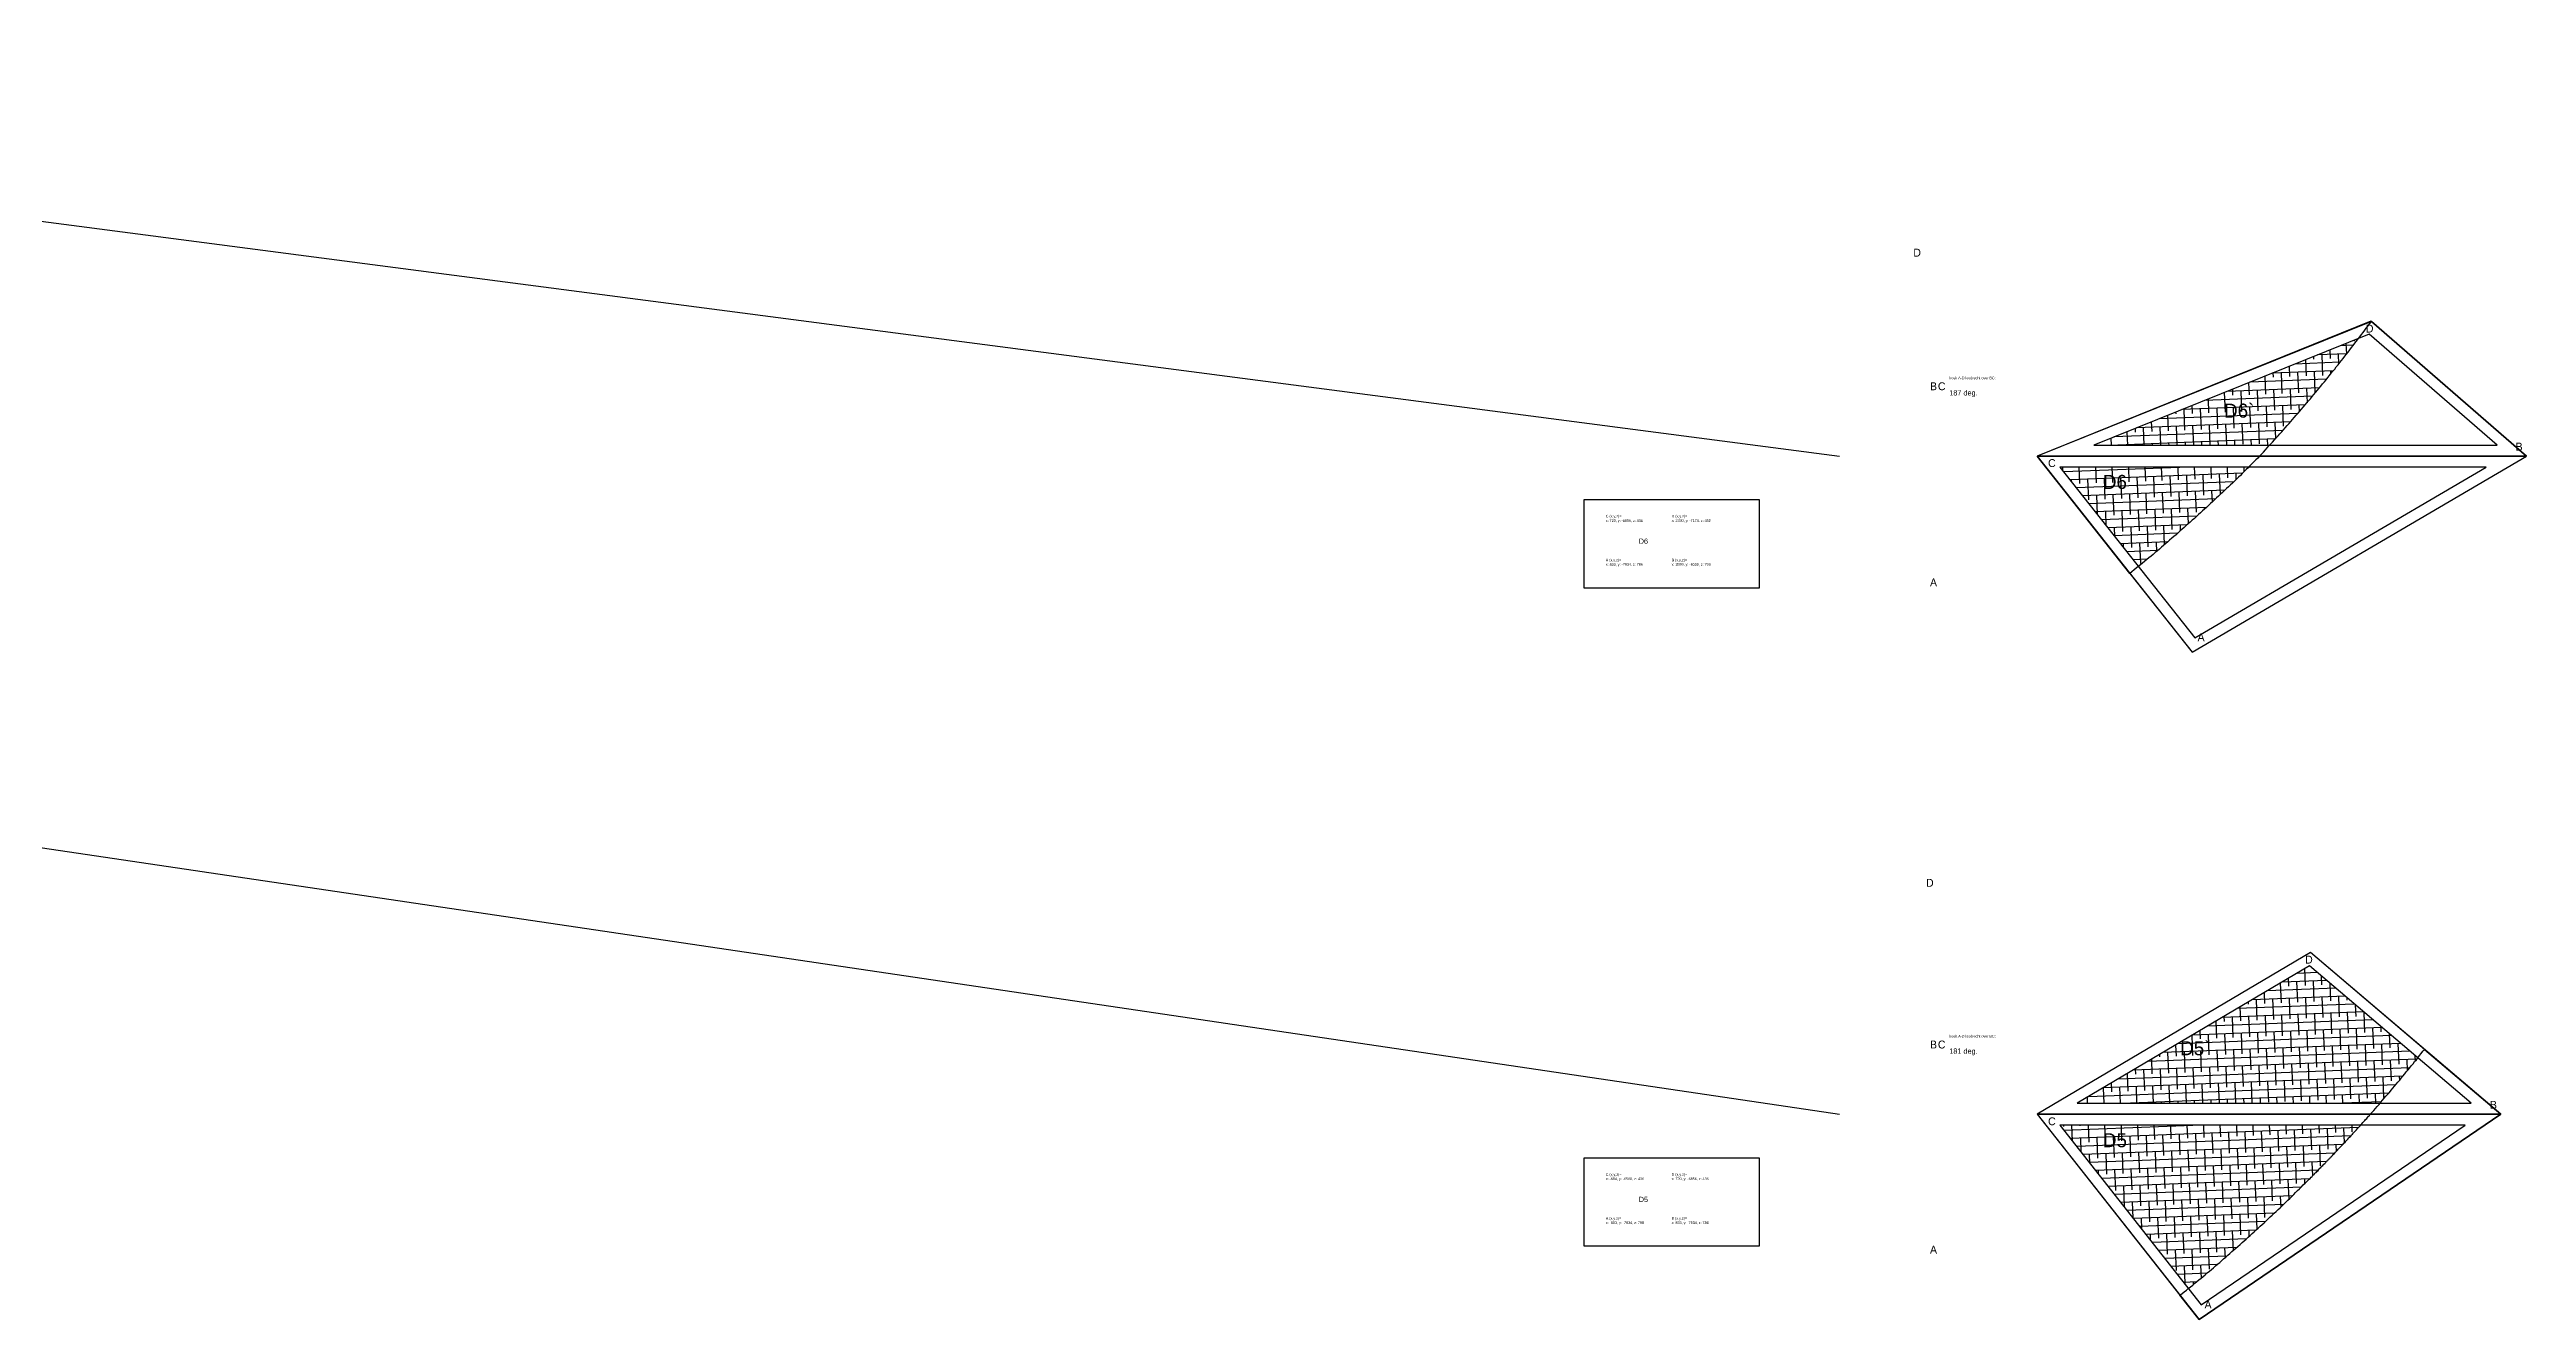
# Model space of a CAD drawing. Extents: x -8646 to 178477, y -34077 to 43180.
# Drawn here: x 166371 to 177657, y -34077 to -28289 of the extents above; entities that cross this region are included whole.
import ezdxf

# ---------------------------------------------------------------- set-up
doc = ezdxf.new("R2010")
doc.units = 0
doc.header["$MEASUREMENT"] = 0
for name, color, linetype in [('08-connection.roosters', 7, 'CONTINUOUS'), ('08-text.roosters', 7, 'CONTINUOUS'), ('81_roosters.GEVULD', 7, 'CONTINUOUS'), ('81_roosters.hatch', 252, 'CONTINUOUS'), ('81_roosters.offsets', 1, 'CONTINUOUS'), ('81_ROOSTERS_PLINE', 5, 'CONTINUOUS')]:
    doc.layers.add(name, color=color, linetype=linetype)
pattern_1 = [(177.7704, (-176441.34, -30141.915), (-1.4589, -37.4716), []), (267.7704, (-176441.34, -30141.915), (34.5538, -76.40212), [93.75, -56.25])]

msp = doc.modelspace()

# ---------------------------------------------------------------- hatches: boundary and pattern name
at = {"layer": '81_roosters.hatch', "extrusion": (7.21645e-16, -3.33067e-16, -1)}
h = msp.add_hatch(dxfattribs=at)
h.set_pattern_fill('ANSI38', color=256, scale=300, style=0)
h.set_pattern_definition(pattern_1)
h.paths.add_polyline_path([(-176892, -29606), (-176890, -29608), (-176882, -29618), (-176875, -29628), (-176867, -29638), (-176860, -29648), (-176852, -29658), (-176844, -29668), (-176837, -29677), (-176829, -29687), (-176821, -29697), (-176814, -29707), (-176806, -29716), (-176798, -29726), (-176790, -29736), (-176783, -29746), (-176775, -29755), (-176767, -29765), (-176759, -29775), (-176751, -29784), (-176744, -29794), (-176736, -29804), (-176728, -29813), (-176720, -29823), (-176712, -29833), (-176704, -29842), (-176696, -29852), (-176688, -29861), (-176680, -29871), (-176672, -29881), (-176664, -29890), (-176656, -29900), (-176648, -29909), (-176640, -29919), (-176632, -29928), (-176624, -29937), (-176616, -29947), (-176607, -29956), (-176599, -29966), (-176591, -29975), (-176583, -29985), (-176575, -29994), (-176567, -30003), (-176558, -30013), (-176550, -30022), (-176542, -30031), (-176533, -30041), (-176525, -30050), (-176517, -30059), (-176509, -30068), (-176500, -30078), (-176492, -30087), (-176487, -30092), (-175685, -30092)])
h.paths.add_polyline_path([(-176391, -30192), (-176388, -30195), (-176380, -30204), (-176371, -30212), (-176362, -30221), (-176353, -30230), (-176344, -30238), (-176335, -30247), (-176326, -30256), (-176317, -30265), (-176308, -30273), (-176299, -30282), (-176290, -30290), (-176281, -30299), (-176272, -30308), (-176263, -30316), (-176254, -30325), (-176245, -30333), (-176236, -30342), (-176226, -30350), (-176217, -30359), (-176208, -30367), (-176199, -30376), (-176190, -30384), (-176181, -30392), (-176171, -30401), (-176162, -30409), (-176153, -30418), (-176144, -30426), (-176134, -30434), (-176125, -30443), (-176116, -30451), (-176106, -30459), (-176097, -30468), (-176088, -30476), (-176078, -30484), (-176069, -30492), (-176060, -30501), (-176050, -30509), (-176041, -30517), (-176031, -30525), (-176022, -30533), (-176013, -30541), (-176003, -30549), (-175994, -30558), (-175984, -30566), (-175975, -30574), (-175965, -30582), (-175956, -30590), (-175946, -30598), (-175936, -30606), (-175927, -30614), (-175917, -30622), (-175908, -30630), (-175898, -30638), (-175888, -30645), (-175531, -30192)])
h.paths.add_polyline_path([(-175743, -30308), (-175818, -30308), (-175818, -30212), (-175743, -30212)], flags=24)
h = msp.add_hatch(dxfattribs=at)
h.set_pattern_fill('ANSI38', color=256, scale=300, style=0)
h.set_pattern_definition(pattern_1)
h.paths.add_polyline_path([(-177161, -32885), (-177155, -32893), (-177147, -32902), (-177140, -32912), (-177132, -32921), (-177124, -32931), (-177117, -32940), (-177109, -32949), (-177102, -32958), (-177094, -32968), (-177086, -32977), (-177079, -32986), (-177071, -32996), (-177063, -33005), (-177055, -33014), (-177048, -33023), (-177040, -33032), (-177032, -33042), (-177024, -33051), (-177016, -33060), (-177009, -33069), (-177001, -33078), (-176993, -33087), (-176989, -33092), (-175610, -33092), (-176668, -32466)])
h.paths.add_polyline_path([(-176901, -33192), (-176899, -33194), (-176894, -33199), (-176890, -33203), (-176886, -33208), (-176882, -33213), (-176877, -33217), (-176873, -33222), (-176869, -33227), (-176864, -33232), (-176860, -33236), (-176856, -33241), (-176851, -33246), (-176847, -33250), (-176843, -33255), (-176838, -33260), (-176834, -33264), (-176830, -33269), (-176825, -33273), (-176821, -33278), (-176817, -33283), (-176812, -33287), (-176808, -33292), (-176804, -33297), (-176799, -33301), (-176795, -33306), (-176790, -33311), (-176786, -33315), (-176782, -33320), (-176777, -33324), (-176773, -33329), (-176769, -33334), (-176764, -33338), (-176760, -33343), (-176755, -33347), (-176751, -33352), (-176746, -33356), (-176742, -33361), (-176738, -33366), (-176733, -33370), (-176729, -33375), (-176724, -33379), (-176720, -33384), (-176715, -33388), (-176711, -33393), (-176707, -33398), (-176702, -33402), (-176698, -33407), (-176693, -33411), (-176689, -33416), (-176684, -33420), (-176680, -33425), (-176675, -33429), (-176671, -33434), (-176666, -33438), (-176658, -33447), (-176649, -33456), (-176640, -33464), (-176631, -33473), (-176622, -33482), (-176614, -33490), (-176605, -33499), (-176596, -33508), (-176587, -33516), (-176578, -33525), (-176569, -33534), (-176560, -33542), (-176551, -33551), (-176543, -33559), (-176534, -33568), (-176525, -33576), (-176516, -33585), (-176507, -33593), (-176498, -33602), (-176489, -33610), (-176480, -33619), (-176471, -33627), (-176462, -33636), (-176452, -33644), (-176443, -33652), (-176434, -33661), (-176425, -33669), (-176416, -33677), (-176407, -33686), (-176398, -33694), (-176389, -33702), (-176379, -33711), (-176370, -33719), (-176361, -33727), (-176352, -33735), (-176342, -33744), (-176333, -33752), (-176324, -33760), (-176315, -33768), (-176305, -33776), (-176296, -33784), (-176287, -33793), (-176277, -33801), (-176268, -33809), (-176259, -33817), (-176249, -33825), (-176240, -33833), (-176230, -33841), (-176221, -33849), (-176212, -33857), (-176202, -33865), (-176193, -33873), (-176183, -33881), (-176174, -33889), (-176164, -33897), (-176155, -33904), (-176145, -33912), (-176136, -33920), (-176126, -33928), (-176117, -33935), (-175531, -33192)])
h.paths.add_polyline_path([(-175743, -33308), (-175818, -33308), (-175818, -33212), (-175743, -33212)], flags=24)

# ---------------------------------------------------------------- linework, layer by layer
at = {"layer": '08-connection.roosters'}
for p, q in [((-41, -7245, 617), (174527, -33142)), ((1582, -7554, 619), (174527, -30142))]:
    msp.add_line(p, q, dxfattribs=at)
at = {"layer": '08-text.roosters'}
for points in [[(173362, -30742), (174162, -30742), (174162, -30342), (173362, -30342)], [(173362, -33742), (174162, -33742), (174162, -33342), (173362, -33342)]]:
    msp.add_lwpolyline(points, close=True, dxfattribs=at)
at = {"layer": '81_roosters.GEVULD', "extrusion": (7.21645e-16, -3.33067e-16, -1)}
msp.add_lwpolyline([(-176441, -30142), (-176450, -30133), (-176458, -30124), (-176467, -30114), (-176475, -30105), (-176483, -30096), (-176492, -30087), (-176500, -30078), (-176509, -30068), (-176517, -30059), (-176525, -30050), (-176533, -30041), (-176542, -30031), (-176550, -30022), (-176558, -30013), (-176567, -30003), (-176575, -29994), (-176583, -29985), (-176591, -29975), (-176599, -29966), (-176607, -29956), (-176616, -29947), (-176624, -29937), (-176632, -29928), (-176640, -29919), (-176648, -29909), (-176656, -29900), (-176664, -29890), (-176672, -29881), (-176680, -29871), (-176688, -29861), (-176696, -29852), (-176704, -29842), (-176712, -29833), (-176720, -29823), (-176728, -29813), (-176736, -29804), (-176744, -29794), (-176751, -29784), (-176759, -29775), (-176767, -29765), (-176775, -29755), (-176783, -29746), (-176790, -29736), (-176798, -29726), (-176806, -29716), (-176814, -29707), (-176821, -29697), (-176829, -29687), (-176837, -29677), (-176844, -29668), (-176852, -29658), (-176860, -29648), (-176867, -29638), (-176875, -29628), (-176882, -29618), (-176890, -29608), (-176897, -29598), (-176905, -29588), (-176912, -29579), (-176920, -29569), (-176927, -29559), (-176935, -29549), (-176942, -29539), (-176950, -29529), (-176948, -29527), (-175427, -30142), (-176441, -30142)], dxfattribs=at)
at = {"layer": '81_roosters.GEVULD', "extrusion": (6.39246e-16, 4.996e-16, -1)}
msp.add_lwpolyline([(-176441, -30142), (-176433, -30151), (-176424, -30160), (-176415, -30168), (-176406, -30177), (-176397, -30186), (-176388, -30195), (-176380, -30204), (-176371, -30212), (-176362, -30221), (-176353, -30230), (-176344, -30238), (-176335, -30247), (-176326, -30256), (-176317, -30265), (-176308, -30273), (-176299, -30282), (-176290, -30290), (-176281, -30299), (-176272, -30308), (-176263, -30316), (-176254, -30325), (-176245, -30333), (-176236, -30342), (-176226, -30350), (-176217, -30359), (-176208, -30367), (-176199, -30376), (-176190, -30384), (-176181, -30392), (-176171, -30401), (-176162, -30409), (-176153, -30418), (-176144, -30426), (-176134, -30434), (-176125, -30443), (-176116, -30451), (-176106, -30459), (-176097, -30468), (-176088, -30476), (-176078, -30484), (-176069, -30492), (-176060, -30501), (-176050, -30509), (-176041, -30517), (-176031, -30525), (-176022, -30533), (-176013, -30541), (-176003, -30549), (-175994, -30558), (-175984, -30566), (-175975, -30574), (-175965, -30582), (-175956, -30590), (-175946, -30598), (-175936, -30606), (-175927, -30614), (-175917, -30622), (-175908, -30630), (-175898, -30638), (-175888, -30646), (-175879, -30653), (-175869, -30661), (-175859, -30669), (-175850, -30677), (-175427, -30142), (-176441, -30142)], dxfattribs=at)
at = {"layer": '81_roosters.GEVULD', "extrusion": (7.14706e-16, -1.97065e-15, -1)}
msp.add_lwpolyline([(-176945, -33142), (-176953, -33133), (-176961, -33124), (-176969, -33115), (-176977, -33106), (-176985, -33097), (-176993, -33087), (-177001, -33078), (-177009, -33069), (-177016, -33060), (-177024, -33051), (-177032, -33042), (-177040, -33032), (-177048, -33023), (-177055, -33014), (-177063, -33005), (-177071, -32996), (-177079, -32986), (-177086, -32977), (-177094, -32968), (-177102, -32958), (-177109, -32949), (-177117, -32940), (-177124, -32931), (-177132, -32921), (-177140, -32912), (-177147, -32902), (-177155, -32893), (-177162, -32884), (-177170, -32874), (-177177, -32865), (-177185, -32855), (-177192, -32846), (-176673, -32405), (-175427, -33142), (-176945, -33142)], dxfattribs=at)
at = {"layer": '81_roosters.GEVULD'}
msp.add_lwpolyline([(176078, -33967), (176088, -33959), (176097, -33951), (176107, -33944), (176116, -33936), (176126, -33928), (176136, -33920), (176145, -33912), (176155, -33904), (176164, -33897), (176174, -33889), (176183, -33881), (176193, -33873), (176202, -33865), (176212, -33857), (176221, -33849), (176230, -33841), (176240, -33833), (176249, -33825), (176259, -33817), (176268, -33809), (176277, -33801), (176287, -33793), (176296, -33784), (176305, -33776), (176315, -33768), (176324, -33760), (176333, -33752), (176342, -33744), (176352, -33735), (176361, -33727), (176370, -33719), (176379, -33711), (176389, -33702), (176398, -33694), (176407, -33686), (176416, -33677), (176425, -33669), (176434, -33661), (176443, -33652), (176452, -33644), (176462, -33636), (176471, -33627), (176480, -33619), (176489, -33610), (176498, -33602), (176507, -33593), (176516, -33585), (176525, -33576), (176534, -33568), (176543, -33559), (176551, -33551), (176560, -33542), (176569, -33534), (176578, -33525), (176587, -33516), (176596, -33508), (176605, -33499), (176614, -33490), (176622, -33482), (176631, -33473), (176640, -33464), (176649, -33456), (176658, -33447), (176666, -33438), (176671, -33434), (176675, -33429), (176680, -33425), (176684, -33420), (176689, -33416), (176693, -33411), (176698, -33407), (176702, -33402), (176707, -33398), (176711, -33393), (176715, -33388), (176720, -33384), (176724, -33379), (176729, -33375), (176733, -33370), (176738, -33366), (176742, -33361), (176746, -33356), (176751, -33352), (176755, -33347), (176760, -33343), (176764, -33338), (176769, -33334), (176773, -33329), (176777, -33324), (176782, -33320), (176786, -33315), (176790, -33311), (176795, -33306), (176799, -33301), (176804, -33297), (176808, -33292), (176812, -33287), (176817, -33283), (176821, -33278), (176825, -33273), (176830, -33269), (176834, -33264), (176838, -33260), (176843, -33255), (176847, -33250), (176851, -33246), (176856, -33241), (176860, -33236), (176864, -33232), (176869, -33227), (176873, -33222), (176877, -33217), (176882, -33213), (176886, -33208), (176890, -33203), (176894, -33199), (176899, -33194), (176903, -33189), (176907, -33185), (176911, -33180), (176916, -33175), (176920, -33170), (176924, -33166), (176929, -33161), (176933, -33156), (176937, -33151), (176941, -33147), (176945, -33142), (175427, -33142), (176078, -33967)], dxfattribs=at)
at = {"layer": '81_roosters.offsets', "flags": 128}
for points in [[(175427, -30142), (177657, -30142), (176950, -29529)], [(175685, -30092), (177523, -30092), (176940, -29586)], [(177657, -30142), (175427, -30142), (176133, -31036)], [(177473, -30192), (175531, -30192), (176145, -30971)], [(176673, -32405), (175427, -33142), (177540, -33142)], [(176668, -32466), (175610, -33092), (177404, -33092)], [(177540, -33142), (175427, -33142), (176165, -34077)], [(177378, -33192), (175531, -33192), (176175, -34010)]]:
    msp.add_lwpolyline(points, close=True, dxfattribs=at)
at = {"layer": '81_ROOSTERS_PLINE', "extrusion": (-0.992225, -0.12446, -8.04912e-16)}
msp.add_lwpolyline([(51381, -1014), (51372, -1022), (51363, -1031), (51354, -1039), (51345, -1048), (51336, -1056), (51326, -1064), (51317, -1073), (51308, -1081), (51299, -1089), (51289, -1098), (51280, -1106), (51271, -1114), (51261, -1123), (51252, -1131), (51243, -1139), (51233, -1147), (51224, -1156), (51215, -1164), (51205, -1172), (51196, -1180), (51186, -1188), (51177, -1196), (51167, -1204), (51158, -1212), (51149, -1221), (51139, -1229), (51129, -1237), (51120, -1245), (51110, -1253), (51101, -1261), (51091, -1269), (51082, -1277), (51072, -1285), (51063, -1292), (51053, -1300), (51043, -1308), (51034, -1316), (51024, -1324), (51014, -1332), (51005, -1340), (50995, -1347), (50985, -1355), (50975, -1363), (50966, -1371), (50956, -1378), (50946, -1386), (50936, -1394), (50927, -1402), (50917, -1409), (50907, -1417), (50897, -1425), (50887, -1432), (50877, -1440), (50868, -1447), (50858, -1455), (50848, -1463), (50838, -1470), (50828, -1478), (50818, -1485), (50808, -1493), (50798, -1500), (50788, -1507), (50778, -1515), (50768, -1522), (50767, -1521), (51381, 0), (51381, -1014)], dxfattribs=at)
at = {"layer": '81_ROOSTERS_PLINE', "extrusion": (-0.992225, -0.12446, -3.33067e-16)}
msp.add_lwpolyline([(50768, -1522), (51381, -2229), (51381, -1014), (51372, -1022), (51363, -1031), (51354, -1039), (51345, -1048), (51336, -1056), (51326, -1064), (51317, -1073), (51308, -1081), (51299, -1089), (51289, -1098), (51280, -1106), (51271, -1114), (51261, -1123), (51252, -1131), (51243, -1139), (51233, -1147), (51224, -1156), (51215, -1164), (51205, -1172), (51196, -1180), (51186, -1188), (51177, -1196), (51167, -1204), (51158, -1212), (51149, -1221), (51139, -1229), (51129, -1237), (51120, -1245), (51110, -1253), (51101, -1261), (51091, -1269), (51082, -1277), (51072, -1285), (51063, -1292), (51053, -1300), (51043, -1308), (51034, -1316), (51024, -1324), (51014, -1332), (51005, -1340), (50995, -1347), (50985, -1355), (50975, -1363), (50966, -1371), (50956, -1378), (50946, -1386), (50936, -1394), (50927, -1402), (50917, -1409), (50907, -1417), (50897, -1425), (50887, -1432), (50877, -1440), (50868, -1447), (50858, -1455), (50848, -1463), (50838, -1470), (50828, -1478), (50818, -1485), (50808, -1493), (50798, -1500), (50788, -1507), (50778, -1515), (50768, -1522)], dxfattribs=at)
at = {"layer": '81_ROOSTERS_PLINE', "extrusion": (2.08167e-16, 6.10623e-16, -1)}
msp.add_lwpolyline([(-176950, -29529), (-177657, -30142), (-176441, -30142), (-176450, -30133), (-176458, -30124), (-176467, -30114), (-176475, -30105), (-176483, -30096), (-176492, -30087), (-176500, -30078), (-176509, -30068), (-176517, -30059), (-176525, -30050), (-176533, -30041), (-176542, -30031), (-176550, -30022), (-176558, -30013), (-176567, -30003), (-176575, -29994), (-176583, -29985), (-176591, -29975), (-176599, -29966), (-176607, -29956), (-176616, -29947), (-176624, -29937), (-176632, -29928), (-176640, -29919), (-176648, -29909), (-176656, -29900), (-176664, -29890), (-176672, -29881), (-176680, -29871), (-176688, -29861), (-176696, -29852), (-176704, -29842), (-176712, -29833), (-176720, -29823), (-176728, -29813), (-176736, -29804), (-176744, -29794), (-176751, -29784), (-176759, -29775), (-176767, -29765), (-176775, -29755), (-176783, -29746), (-176790, -29736), (-176798, -29726), (-176806, -29716), (-176814, -29707), (-176821, -29697), (-176829, -29687), (-176837, -29677), (-176844, -29668), (-176852, -29658), (-176860, -29648), (-176867, -29638), (-176875, -29628), (-176882, -29618), (-176890, -29608), (-176897, -29598), (-176905, -29588), (-176912, -29579), (-176920, -29569), (-176927, -29559), (-176935, -29549), (-176942, -29539), (-176950, -29529)], dxfattribs=at)
at = {"layer": '81_ROOSTERS_PLINE', "extrusion": (-1, 4.31756e-16, -6.66134e-16)}
msp.add_lwpolyline([(29842, -1014), (29851, -1005), (29860, -996), (29868, -988), (29877, -979), (29886, -970), (29895, -961), (29904, -952), (29912, -943), (29921, -934), (29930, -925), (29938, -917), (29947, -908), (29956, -899), (29965, -890), (29973, -881), (29982, -872), (29990, -863), (29999, -854), (30008, -845), (30016, -835), (30025, -826), (30033, -817), (30042, -808), (30050, -799), (30059, -790), (30067, -781), (30076, -772), (30084, -762), (30092, -753), (30101, -744), (30109, -735), (30118, -726), (30126, -716), (30134, -707), (30143, -698), (30151, -688), (30159, -679), (30168, -670), (30176, -660), (30184, -651), (30192, -642), (30201, -632), (30209, -623), (30217, -613), (30225, -604), (30233, -595), (30241, -585), (30249, -576), (30258, -566), (30266, -557), (30274, -547), (30282, -538), (30290, -528), (30298, -519), (30306, -509), (30314, -499), (30322, -490), (30330, -480), (30338, -471), (30346, -461), (30353, -451), (30361, -442), (30369, -432), (30377, -422), (29842, 0), (29842, -1014)], dxfattribs=at)
at = {"layer": '81_ROOSTERS_PLINE', "extrusion": (1, -1.56369e-16, 3.05311e-16)}
msp.add_lwpolyline([(-30377, -422), (-30736, -705), (-29842, -2229), (-29842, -1014), (-29851, -1005), (-29860, -996), (-29868, -988), (-29877, -979), (-29886, -970), (-29895, -961), (-29904, -952), (-29912, -943), (-29921, -934), (-29930, -925), (-29938, -917), (-29947, -908), (-29956, -899), (-29965, -890), (-29973, -881), (-29982, -872), (-29990, -863), (-29999, -854), (-30008, -845), (-30016, -835), (-30025, -826), (-30033, -817), (-30042, -808), (-30050, -799), (-30059, -790), (-30067, -781), (-30076, -772), (-30084, -762), (-30092, -753), (-30101, -744), (-30109, -735), (-30118, -726), (-30126, -716), (-30134, -707), (-30143, -698), (-30151, -688), (-30159, -679), (-30168, -670), (-30176, -660), (-30184, -651), (-30192, -642), (-30201, -632), (-30209, -623), (-30217, -613), (-30225, -604), (-30233, -595), (-30241, -585), (-30249, -576), (-30258, -566), (-30266, -557), (-30274, -547), (-30282, -538), (-30290, -528), (-30298, -519), (-30306, -509), (-30314, -499), (-30322, -490), (-30330, -480), (-30338, -471), (-30346, -461), (-30353, -451), (-30361, -442), (-30369, -432), (-30377, -422)], dxfattribs=at)
at = {"layer": '81_ROOSTERS_PLINE'}
for points in [[(175850, -30677), (176133, -31036), (177657, -30142), (176441, -30142), (176433, -30151), (176424, -30160), (176415, -30168), (176406, -30177), (176397, -30186), (176388, -30195), (176380, -30204), (176371, -30212), (176362, -30221), (176353, -30230), (176344, -30238), (176335, -30247), (176326, -30256), (176317, -30265), (176308, -30273), (176299, -30282), (176290, -30290), (176281, -30299), (176272, -30308), (176263, -30316), (176254, -30325), (176245, -30333), (176236, -30342), (176226, -30350), (176217, -30359), (176208, -30367), (176199, -30376), (176190, -30384), (176181, -30392), (176171, -30401), (176162, -30409), (176153, -30418), (176144, -30426), (176134, -30434), (176125, -30443), (176116, -30451), (176106, -30459), (176097, -30468), (176088, -30476), (176078, -30484), (176069, -30492), (176060, -30501), (176050, -30509), (176041, -30517), (176031, -30525), (176022, -30533), (176013, -30541), (176003, -30549), (175994, -30558), (175984, -30566), (175975, -30574), (175965, -30582), (175956, -30590), (175946, -30598), (175936, -30606), (175927, -30614), (175917, -30622), (175908, -30630), (175898, -30638), (175888, -30646), (175879, -30653), (175869, -30661), (175859, -30669), (175850, -30677)], [(177192, -32846), (177540, -33142), (176945, -33142), (176953, -33133), (176961, -33124), (176969, -33115), (176977, -33106), (176985, -33097), (176993, -33087), (177001, -33078), (177009, -33069), (177016, -33060), (177024, -33051), (177032, -33042), (177040, -33032), (177048, -33023), (177055, -33014), (177063, -33005), (177071, -32996), (177079, -32986), (177086, -32977), (177094, -32968), (177102, -32958), (177109, -32949), (177117, -32940), (177124, -32931), (177132, -32921), (177140, -32912), (177147, -32902), (177155, -32893), (177162, -32884), (177170, -32874), (177177, -32865), (177185, -32855), (177192, -32846)]]:
    msp.add_lwpolyline(points, dxfattribs=at)
at = {"layer": '81_ROOSTERS_PLINE', "extrusion": (-0.999694, -0.024739, -8.60423e-16)}
msp.add_lwpolyline([(37159, -1518), (37150, -1526), (37141, -1534), (37132, -1542), (37123, -1550), (37114, -1558), (37105, -1566), (37096, -1573), (37087, -1581), (37078, -1589), (37068, -1597), (37059, -1605), (37050, -1612), (37041, -1620), (37032, -1628), (37022, -1636), (37013, -1643), (37004, -1651), (36995, -1659), (36985, -1667), (36976, -1674), (36967, -1682), (36957, -1689), (36948, -1697), (36939, -1705), (36929, -1712), (36920, -1720), (36911, -1727), (36901, -1735), (36892, -1742), (36882, -1750), (36873, -1757), (36864, -1765), (36422, -1246), (37159, 0), (37159, -1518)], dxfattribs=at)
at = {"layer": '81_ROOSTERS_PLINE', "extrusion": (0.999694, 0.024739, 1.19349e-15)}
msp.add_lwpolyline([(-36864, -1765), (-37159, -2113), (-37159, -1518), (-37150, -1526), (-37141, -1534), (-37132, -1542), (-37123, -1550), (-37114, -1558), (-37105, -1566), (-37096, -1573), (-37087, -1581), (-37078, -1589), (-37068, -1597), (-37059, -1605), (-37050, -1612), (-37041, -1620), (-37032, -1628), (-37022, -1636), (-37013, -1643), (-37004, -1651), (-36995, -1659), (-36985, -1667), (-36976, -1674), (-36967, -1682), (-36957, -1689), (-36948, -1697), (-36939, -1705), (-36929, -1712), (-36920, -1720), (-36911, -1727), (-36901, -1735), (-36892, -1742), (-36882, -1750), (-36873, -1757), (-36864, -1765)], dxfattribs=at)
at = {"layer": '81_ROOSTERS_PLINE', "extrusion": (1, 9.61227e-16, 9.15934e-16)}
msp.add_lwpolyline([(-33667, -651), (-33659, -660), (-33651, -670), (-33644, -679), (-33636, -689), (-33628, -699), (-33620, -708), (-33612, -718), (-33604, -727), (-33597, -737), (-33589, -746), (-33581, -756), (-33573, -765), (-33565, -775), (-33557, -784), (-33549, -794), (-33541, -803), (-33533, -812), (-33525, -822), (-33517, -831), (-33509, -841), (-33501, -850), (-33493, -859), (-33484, -869), (-33476, -878), (-33468, -887), (-33460, -896), (-33452, -906), (-33444, -915), (-33435, -924), (-33427, -934), (-33419, -943), (-33411, -952), (-33402, -961), (-33394, -970), (-33386, -979), (-33377, -989), (-33369, -998), (-33361, -1007), (-33352, -1016), (-33344, -1025), (-33336, -1034), (-33327, -1043), (-33319, -1052), (-33310, -1061), (-33302, -1070), (-33293, -1079), (-33285, -1088), (-33276, -1097), (-33268, -1106), (-33259, -1115), (-33251, -1124), (-33242, -1133), (-33234, -1142), (-33225, -1151), (-33216, -1160), (-33208, -1169), (-33199, -1177), (-33190, -1186), (-33182, -1195), (-33173, -1204), (-33164, -1213), (-33156, -1221), (-33147, -1230), (-33138, -1239), (-33134, -1243), (-33129, -1248), (-33125, -1252), (-33120, -1257), (-33116, -1261), (-33111, -1266), (-33107, -1270), (-33102, -1275), (-33098, -1279), (-33093, -1284), (-33088, -1288), (-33084, -1292), (-33079, -1297), (-33075, -1301), (-33070, -1306), (-33066, -1310), (-33061, -1315), (-33056, -1319), (-33052, -1323), (-33047, -1328), (-33043, -1332), (-33038, -1337), (-33034, -1341), (-33029, -1345), (-33024, -1350), (-33020, -1354), (-33015, -1359), (-33011, -1363), (-33006, -1367), (-33001, -1372), (-32997, -1376), (-32992, -1381), (-32987, -1385), (-32983, -1389), (-32978, -1394), (-32973, -1398), (-32969, -1402), (-32964, -1407), (-32960, -1411), (-32955, -1415), (-32950, -1420), (-32946, -1424), (-32941, -1428), (-32936, -1433), (-32932, -1437), (-32927, -1441), (-32922, -1446), (-32917, -1450), (-32913, -1454), (-32908, -1458), (-32903, -1463), (-32899, -1467), (-32894, -1471), (-32889, -1476), (-32885, -1480), (-32880, -1484), (-32875, -1488), (-32870, -1493), (-32866, -1497), (-32861, -1501), (-32856, -1505), (-32851, -1510), (-32847, -1514), (-32842, -1518), (-32842, 0), (-33667, -651)], dxfattribs=at)
at = {"layer": '81_ROOSTERS_PLINE', "extrusion": (-1, -3.78359e-16, -3.33067e-16)}
msp.add_lwpolyline([(32842, -1518), (32842, -2113), (33777, -737), (33667, -651), (33659, -660), (33651, -670), (33644, -679), (33636, -689), (33628, -699), (33620, -708), (33612, -718), (33604, -727), (33597, -737), (33589, -746), (33581, -756), (33573, -765), (33565, -775), (33557, -784), (33549, -794), (33541, -803), (33533, -812), (33525, -822), (33517, -831), (33509, -841), (33501, -850), (33493, -859), (33484, -869), (33476, -878), (33468, -887), (33460, -896), (33452, -906), (33444, -915), (33435, -924), (33427, -934), (33419, -943), (33411, -952), (33402, -961), (33394, -970), (33386, -979), (33377, -989), (33369, -998), (33361, -1007), (33352, -1016), (33344, -1025), (33336, -1034), (33327, -1043), (33319, -1052), (33310, -1061), (33302, -1070), (33293, -1079), (33285, -1088), (33276, -1097), (33268, -1106), (33259, -1115), (33251, -1124), (33242, -1133), (33234, -1142), (33225, -1151), (33216, -1160), (33208, -1169), (33199, -1177), (33190, -1186), (33182, -1195), (33173, -1204), (33164, -1213), (33156, -1221), (33147, -1230), (33138, -1239), (33134, -1243), (33129, -1248), (33125, -1252), (33120, -1257), (33116, -1261), (33111, -1266), (33107, -1270), (33102, -1275), (33098, -1279), (33093, -1284), (33088, -1288), (33084, -1292), (33079, -1297), (33075, -1301), (33070, -1306), (33066, -1310), (33061, -1315), (33056, -1319), (33052, -1323), (33047, -1328), (33043, -1332), (33038, -1337), (33034, -1341), (33029, -1345), (33024, -1350), (33020, -1354), (33015, -1359), (33011, -1363), (33006, -1367), (33001, -1372), (32997, -1376), (32992, -1381), (32987, -1385), (32983, -1389), (32978, -1394), (32973, -1398), (32969, -1402), (32964, -1407), (32960, -1411), (32955, -1415), (32950, -1420), (32946, -1424), (32941, -1428), (32936, -1433), (32932, -1437), (32927, -1441), (32922, -1446), (32917, -1450), (32913, -1454), (32908, -1458), (32903, -1463), (32899, -1467), (32894, -1471), (32889, -1476), (32885, -1480), (32880, -1484), (32875, -1488), (32870, -1493), (32866, -1497), (32861, -1501), (32856, -1505), (32851, -1510), (32847, -1514), (32842, -1518)], dxfattribs=at)
at = {"layer": '81_ROOSTERS_PLINE', "extrusion": (1.73472e-16, -5.27356e-16, -1)}
msp.add_lwpolyline([(-176945, -33142), (-177540, -33142), (-176165, -34077), (-176078, -33967), (-176088, -33959), (-176097, -33951), (-176107, -33944), (-176116, -33936), (-176126, -33928), (-176136, -33920), (-176145, -33912), (-176155, -33904), (-176164, -33897), (-176174, -33889), (-176183, -33881), (-176193, -33873), (-176202, -33865), (-176212, -33857), (-176221, -33849), (-176230, -33841), (-176240, -33833), (-176249, -33825), (-176259, -33817), (-176268, -33809), (-176277, -33801), (-176287, -33793), (-176296, -33784), (-176305, -33776), (-176315, -33768), (-176324, -33760), (-176333, -33752), (-176342, -33744), (-176352, -33735), (-176361, -33727), (-176370, -33719), (-176379, -33711), (-176389, -33702), (-176398, -33694), (-176407, -33686), (-176416, -33677), (-176425, -33669), (-176434, -33661), (-176443, -33652), (-176452, -33644), (-176462, -33636), (-176471, -33627), (-176480, -33619), (-176489, -33610), (-176498, -33602), (-176507, -33593), (-176516, -33585), (-176525, -33576), (-176534, -33568), (-176543, -33559), (-176551, -33551), (-176560, -33542), (-176569, -33534), (-176578, -33525), (-176587, -33516), (-176596, -33508), (-176605, -33499), (-176614, -33490), (-176622, -33482), (-176631, -33473), (-176640, -33464), (-176649, -33456), (-176658, -33447), (-176666, -33438), (-176671, -33434), (-176675, -33429), (-176680, -33425), (-176684, -33420), (-176689, -33416), (-176693, -33411), (-176698, -33407), (-176702, -33402), (-176707, -33398), (-176711, -33393), (-176715, -33388), (-176720, -33384), (-176724, -33379), (-176729, -33375), (-176733, -33370), (-176738, -33366), (-176742, -33361), (-176746, -33356), (-176751, -33352), (-176755, -33347), (-176760, -33343), (-176764, -33338), (-176769, -33334), (-176773, -33329), (-176777, -33324), (-176782, -33320), (-176786, -33315), (-176790, -33311), (-176795, -33306), (-176799, -33301), (-176804, -33297), (-176808, -33292), (-176812, -33287), (-176817, -33283), (-176821, -33278), (-176825, -33273), (-176830, -33269), (-176834, -33264), (-176838, -33260), (-176843, -33255), (-176847, -33250), (-176851, -33246), (-176856, -33241), (-176860, -33236), (-176864, -33232), (-176869, -33227), (-176873, -33222), (-176877, -33217), (-176882, -33213), (-176886, -33208), (-176890, -33203), (-176894, -33199), (-176899, -33194), (-176903, -33189), (-176907, -33185), (-176911, -33180), (-176916, -33175), (-176920, -33170), (-176924, -33166), (-176929, -33161), (-176933, -33156), (-176937, -33151), (-176941, -33147), (-176945, -33142)], dxfattribs=at)

# ---------------------------------------------------------------- texts
at = {"layer": '08-text.roosters'}
for s, height, p in [('D', 36, (174863, -29233, -1522)), ('D', 36, (176925, -29579)), ('hoek A-D loodrecht over BC: ', 12, (175027, -29792)), ('B', 36, (174939, -29842)), ('C', 36, (174975, -29842)), ('187 deg.', 24, (175027, -29866)), ('D6`', 64, (176279, -29967)), ('B', 36, (177607, -30117)), ('C', 36, (175477, -30192)), ('D6', 64, (175727, -30292)), ('C (x,y,z)=', 12, (173462, -30422)), ('x: 720, y: -6856, z: 436', 12, (173462, -30442)), ('x: 2330, y: -7174, z: 452', 12, (173762, -30442)), ('D (x,y,z)=', 12, (173762, -30422)), ('D6', 24, (173612, -30542)), ('A (x,y,z)=', 12, (173462, -30622)), ('x: 833, y: -7934, z: 786', 12, (173462, -30642)), ('x: 2599, y: -8000, z: 799', 12, (173762, -30642)), ('B (x,y,z)=', 12, (173762, -30622)), ('A', 36, (174939, -30736, -705)), ('A', 36, (176158, -30986)), ('D', 36, (174921, -32105, -1246)), ('D', 36, (176648, -32455)), ('B', 36, (174939, -32842)), ('C', 36, (174975, -32842)), ('hoek A-D loodrecht over BC: ', 12, (175027, -32792)), ('D5`', 64, (176079, -32873)), ('181 deg.', 24, (175027, -32866)), ('C', 36, (175477, -33192)), ('B', 36, (177490, -33117)), ('D5', 64, (175727, -33292)), ('C (x,y,z)=', 12, (173462, -33422)), ('x: -684, y: -6506, z: 436', 12, (173462, -33442)), ('x: 720, y: -6856, z: 436', 12, (173762, -33442)), ('D (x,y,z)=', 12, (173762, -33422)), ('A (x,y,z)=', 12, (173462, -33622)), ('x: -803, y: -7634, z: 798', 12, (173462, -33642)), ('D5', 24, (173612, -33542)), ('x: 833, y: -7934, z: 786', 12, (173762, -33642)), ('B (x,y,z)=', 12, (173762, -33622)), ('A', 36, (174939, -33777, -737)), ('A', 36, (176190, -34027))]:
    msp.add_text(s, height=height, dxfattribs=at).set_placement(p)

doc.saveas('drawing.dxf')
